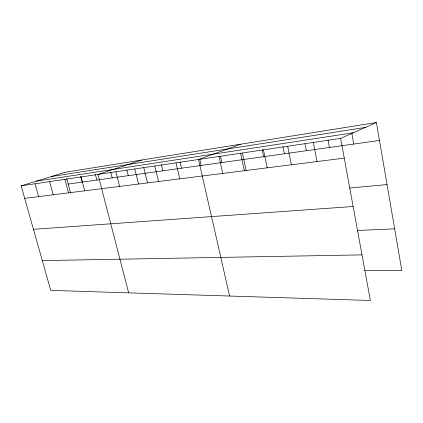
<?xml version="1.0" encoding="UTF-8"?>
<svg xmlns="http://www.w3.org/2000/svg" width="423" height="423" viewBox="0 0 423 423"><rect width="100%" height="100%" fill="white"/><g stroke="black" fill="none" stroke-linecap="round" stroke-linejoin="round"><path stroke-width="0.63" d="M340.647 138.4L370.368 300.483L50.744 290.384L21.15 185.84L340.647 138.4L376.391 122.517L401.85 270.657L364.811 270.678M240.528 144.232L198.53 159.503L229.578 296.037M141.89 159.994L97.993 174.429L128.65 292.848M21.15 185.84L65.031 172.283L376.391 122.517M51.172 176.56L365.366 127.413M36.267 181.166L353.237 132.806M68.203 184.074L379.473 140.468M24.698 198.366L344.264 158.123M349.652 188.029L387.056 184.581M33.459 229.314L353.131 206.493M357.44 230.498L394.659 228.832M42.311 260.594L362.003 254.879M35.035 183.778L38.615 196.616M49.607 181.61L53.213 194.776M66.702 178.49L70.593 192.983M64.92 179.336L68.558 192.846M81.026 176.946L84.69 190.81M80.693 176.396L82.205 182.112M95.408 174.503L96.851 180.061M110.741 172.219L112.19 177.909M115.897 171.77L119.603 186.416M126.879 170.099L128.269 175.661M134.805 168.962L138.533 184.031M143.751 167.598L147.468 182.81M154.813 165.99L158.551 181.509M161.39 164.61L162.871 170.813M176.016 162.844L179.77 178.839M180.034 161.829L181.52 168.201M199.746 159.185L201.168 165.446M220.473 156.103L221.895 162.543M218.998 156.462L222.747 173.425M242.432 153.126L246.207 170.807M240.608 153.253L244.346 170.707M263.46 149.864L267.183 167.831M262.165 149.821L263.598 156.7M287.666 146.268L291.362 164.785M282.992 146.723L284.409 153.787M304.962 143.741L306.315 150.715M313.348 142.456L317.012 161.554M327.984 139.95L329.395 147.484M351.772 133.092L353.744 144.074"/></g></svg>
